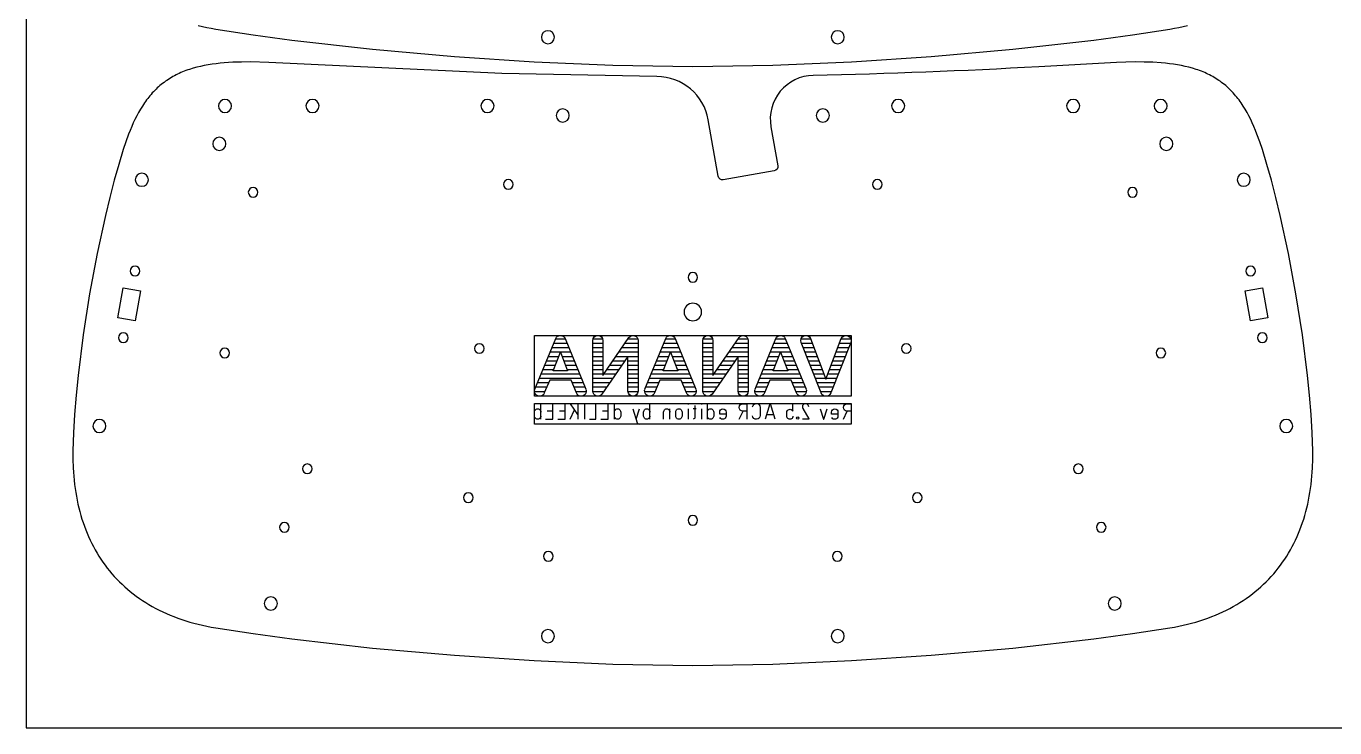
# Model space of a CAD drawing. Extents: x -763 to 762, y 34 to 355.
# Drawn here: x -762 to -462.8, y 33.9 to 194.4 of the extents above; entities that cross this region are included whole.
import ezdxf

# ---------------------------------------------------------------- set-up
doc = ezdxf.new("R2010")
doc.units = 0
for name, color, linetype in [('2D_ACR_PLOT$CUT1', 4, 'CONTINUOUS'), ('2D_ACR_PLOT$CUT2', 3, 'CONTINUOUS'), ('2D_ACR_PLOT$ENGRAVING', 1, 'CONTINUOUS'), ('2D_ACR_PLOT$NOPRINT', 7, 'CONTINUOUS')]:
    doc.layers.add(name, color=color, linetype=linetype)

# ---------------------------------------------------------------- blocks, each defined once
blk = doc.blocks.new('*X1')
at = {"layer": '2D_ACR_PLOT$ENGRAVING', "linetype": 'CONTINUOUS', "extrusion": (0, 0, -1)}
for p, q in [((-588.42, 122.8), (-590.68, 122.8)), ((-589.56, 119.8), (-591.91, 119.8)), ((-587.6, 120.8), (-591.5, 120.8)), ((-588.01, 121.8), (-591.09, 121.8)), ((-587.19, 119.8), (-589.54, 119.8)), ((-590.73, 116.8), (-593.14, 116.8)), ((-590.34, 117.8), (-592.73, 117.8)), ((-589.95, 118.8), (-592.32, 118.8)), ((-586.78, 118.8), (-589.15, 118.8)), ((-586.37, 117.8), (-588.76, 117.8)), ((-585.96, 116.8), (-588.36, 116.8)), ((-584.73, 113.8), (-594.37, 113.8)), ((-585.14, 114.8), (-593.96, 114.8)), ((-591.12, 115.8), (-593.55, 115.8)), ((-585.55, 115.8), (-587.97, 115.8)), ((-593.11, 110.8), (-595.46, 110.8)), ((-592.69, 111.8), (-595.19, 111.8)), ((-592.27, 112.8), (-594.78, 112.8)), ((-584.32, 112.8), (-586.83, 112.8)), ((-583.91, 111.8), (-586.41, 111.8)), ((-583.64, 110.8), (-585.99, 110.8)), ((-594.02, 109.8), (-594.59, 109.8)), ((-584.5, 109.8), (-585.07, 109.8))]:
    blk.add_line(p, q, dxfattribs=at)
blk = doc.blocks.new('*X2')
at = {"layer": '2D_ACR_PLOT$ENGRAVING', "linetype": 'CONTINUOUS', "extrusion": (0, 0, -1)}
for p, q in [((-605.04, 122.8), (-607.27, 122.8)), ((-596.99, 122.8), (-599.3, 122.8)), ((-605.01, 121.8), (-607.31, 121.8)), ((-605.01, 120.8), (-607.31, 120.8)), ((-605.01, 119.8), (-607.31, 119.8)), ((-596.95, 119.8), (-601.37, 119.8)), ((-596.95, 120.8), (-600.68, 120.8)), ((-596.95, 121.8), (-599.99, 121.8)), ((-605.01, 118.8), (-607.31, 118.8)), ((-605.01, 117.8), (-607.31, 117.8)), ((-605.01, 116.8), (-607.31, 116.8)), ((-600.68, 116.8), (-603.44, 116.8)), ((-599.99, 117.8), (-602.75, 117.8)), ((-599.3, 118.8), (-602.06, 118.8)), ((-596.95, 118.8), (-599.25, 118.8)), ((-596.95, 117.8), (-599.25, 117.8)), ((-596.95, 116.8), (-599.25, 116.8)), ((-605.01, 115.8), (-607.31, 115.8)), ((-605.01, 114.8), (-607.31, 114.8)), ((-602.76, 113.8), (-607.31, 113.8)), ((-602.07, 114.8), (-604.82, 114.8)), ((-601.38, 115.8), (-604.13, 115.8)), ((-596.95, 115.8), (-599.25, 115.8)), ((-596.95, 114.8), (-599.25, 114.8)), ((-596.95, 113.8), (-599.25, 113.8)), ((-603.45, 112.8), (-607.31, 112.8)), ((-604.15, 111.8), (-607.31, 111.8)), ((-604.84, 110.8), (-607.3, 110.8)), ((-596.95, 112.8), (-599.25, 112.8)), ((-596.95, 111.8), (-599.25, 111.8)), ((-596.96, 110.8), (-599.25, 110.8)), ((-605.87, 109.8), (-606.44, 109.8)), ((-597.82, 109.8), (-598.39, 109.8))]:
    blk.add_line(p, q, dxfattribs=at)
blk = doc.blocks.new('*X3')
at = {"layer": '2D_ACR_PLOT$ENGRAVING', "linetype": 'CONTINUOUS', "extrusion": (0, 0, -1)}
for p, q in [((-613.58, 122.8), (-615.84, 122.8)), ((-614.72, 119.8), (-617.07, 119.8)), ((-612.76, 120.8), (-616.66, 120.8)), ((-613.17, 121.8), (-616.25, 121.8)), ((-612.35, 119.8), (-614.7, 119.8)), ((-615.9, 116.8), (-618.3, 116.8)), ((-615.5, 117.8), (-617.89, 117.8)), ((-615.11, 118.8), (-617.48, 118.8)), ((-611.94, 118.8), (-614.31, 118.8)), ((-611.53, 117.8), (-613.92, 117.8)), ((-611.12, 116.8), (-613.53, 116.8)), ((-609.89, 113.8), (-619.53, 113.8)), ((-610.3, 114.8), (-619.12, 114.8)), ((-616.29, 115.8), (-618.71, 115.8)), ((-610.71, 115.8), (-613.14, 115.8)), ((-618.27, 110.8), (-620.62, 110.8)), ((-617.85, 111.8), (-620.35, 111.8)), ((-617.43, 112.8), (-619.94, 112.8)), ((-609.48, 112.8), (-611.99, 112.8)), ((-609.07, 111.8), (-611.57, 111.8)), ((-608.8, 110.8), (-611.15, 110.8)), ((-619.19, 109.8), (-619.76, 109.8)), ((-609.67, 109.8), (-610.24, 109.8))]:
    blk.add_line(p, q, dxfattribs=at)
blk = doc.blocks.new('*X4')
at = {"layer": '2D_ACR_PLOT$ENGRAVING', "linetype": 'CONTINUOUS', "extrusion": (0, 0, -1)}
for p, q in [((-630.2, 122.8), (-632.43, 122.8)), ((-622.15, 122.8), (-624.46, 122.8)), ((-630.17, 121.8), (-632.47, 121.8)), ((-630.17, 120.8), (-632.47, 120.8)), ((-630.17, 119.8), (-632.47, 119.8)), ((-622.12, 119.8), (-626.53, 119.8)), ((-622.12, 120.8), (-625.84, 120.8)), ((-622.12, 121.8), (-625.15, 121.8)), ((-630.17, 118.8), (-632.47, 118.8)), ((-630.17, 117.8), (-632.47, 117.8)), ((-630.17, 116.8), (-632.47, 116.8)), ((-625.85, 116.8), (-628.6, 116.8)), ((-625.15, 117.8), (-627.91, 117.8)), ((-624.46, 118.8), (-627.22, 118.8)), ((-622.12, 118.8), (-624.42, 118.8)), ((-622.12, 117.8), (-624.42, 117.8)), ((-622.12, 116.8), (-624.42, 116.8)), ((-630.17, 115.8), (-632.47, 115.8)), ((-630.17, 114.8), (-632.47, 114.8)), ((-627.92, 113.8), (-632.47, 113.8)), ((-627.23, 114.8), (-629.98, 114.8)), ((-626.54, 115.8), (-629.29, 115.8)), ((-622.12, 115.8), (-624.42, 115.8)), ((-622.12, 114.8), (-624.42, 114.8)), ((-622.12, 113.8), (-624.42, 113.8)), ((-628.62, 112.8), (-632.47, 112.8)), ((-629.31, 111.8), (-632.47, 111.8)), ((-630, 110.8), (-632.46, 110.8)), ((-622.12, 112.8), (-624.42, 112.8)), ((-622.12, 111.8), (-624.42, 111.8)), ((-622.12, 110.8), (-624.41, 110.8)), ((-631.04, 109.8), (-631.6, 109.8)), ((-622.98, 109.8), (-623.55, 109.8))]:
    blk.add_line(p, q, dxfattribs=at)
blk = doc.blocks.new('*X5')
at = {"layer": '2D_ACR_PLOT$ENGRAVING', "linetype": 'CONTINUOUS', "extrusion": (0, 0, -1)}
for p, q in [((-638.75, 122.8), (-641, 122.8)), ((-639.89, 119.8), (-642.23, 119.8)), ((-637.93, 120.8), (-641.82, 120.8)), ((-638.34, 121.8), (-641.41, 121.8)), ((-637.51, 119.8), (-639.86, 119.8)), ((-641.06, 116.8), (-643.46, 116.8)), ((-640.67, 117.8), (-643.05, 117.8)), ((-640.28, 118.8), (-642.64, 118.8)), ((-637.1, 118.8), (-639.47, 118.8)), ((-636.69, 117.8), (-639.08, 117.8)), ((-636.28, 116.8), (-638.69, 116.8)), ((-635.05, 113.8), (-644.69, 113.8)), ((-635.46, 114.8), (-644.28, 114.8)), ((-641.45, 115.8), (-643.87, 115.8)), ((-635.87, 115.8), (-638.3, 115.8)), ((-643.43, 110.8), (-645.78, 110.8)), ((-643.01, 111.8), (-645.51, 111.8)), ((-642.59, 112.8), (-645.1, 112.8)), ((-634.64, 112.8), (-637.16, 112.8)), ((-634.23, 111.8), (-636.73, 111.8)), ((-633.97, 110.8), (-636.31, 110.8)), ((-644.35, 109.8), (-644.92, 109.8)), ((-634.83, 109.8), (-635.4, 109.8))]:
    blk.add_line(p, q, dxfattribs=at)
blk = doc.blocks.new('*X6')
at = {"layer": '2D_ACR_PLOT$ENGRAVING', "linetype": 'CONTINUOUS', "extrusion": (0, 0, -1)}
for p, q in [((-582.61, 122.8), (-584.88, 122.8)), ((-573.45, 122.8), (-575.72, 122.8)), ((-582.23, 121.8), (-584.74, 121.8)), ((-581.85, 120.8), (-584.34, 120.8)), ((-581.48, 119.8), (-583.94, 119.8)), ((-574.39, 119.8), (-576.85, 119.8)), ((-573.99, 120.8), (-576.48, 120.8)), ((-573.6, 121.8), (-576.1, 121.8)), ((-581.1, 118.8), (-583.54, 118.8)), ((-580.72, 117.8), (-583.15, 117.8)), ((-580.34, 116.8), (-582.75, 116.8)), ((-575.58, 116.8), (-577.99, 116.8)), ((-575.18, 117.8), (-577.61, 117.8)), ((-574.79, 118.8), (-577.23, 118.8)), ((-579.97, 115.8), (-582.35, 115.8)), ((-579.59, 114.8), (-581.96, 114.8)), ((-579.21, 113.8), (-581.56, 113.8)), ((-576.77, 113.8), (-579.12, 113.8)), ((-576.37, 114.8), (-578.74, 114.8)), ((-575.98, 115.8), (-578.36, 115.8)), ((-577.17, 112.8), (-581.16, 112.8)), ((-577.56, 111.8), (-580.77, 111.8)), ((-577.96, 110.8), (-580.37, 110.8)), ((-578.85, 109.8), (-579.49, 109.8))]:
    blk.add_line(p, q, dxfattribs=at)

msp = doc.modelspace()

# ---------------------------------------------------------------- linework, layer by layer
at = {"layer": '2D_ACR_PLOT$CUT1'}
for p, q in [((-741.03, 127.67), (-739.82, 134.56)), ((-739.82, 134.56), (-735.88, 133.87)), ((-735.88, 133.87), (-737.09, 126.98)), ((-483.32, 133.87), (-479.38, 134.56)), ((-482.11, 126.98), (-483.32, 133.87)), ((-479.38, 134.56), (-478.17, 127.67)), ((-737.09, 126.98), (-741.03, 127.67)), ((-478.17, 127.67), (-482.11, 126.98))]:
    msp.add_line(p, q, dxfattribs=at)
at = {"layer": '2D_ACR_PLOT$CUT1', "extrusion": (0, 0, -1)}
for centre, radius in [((642.73, 191.85, -25.2), 1.5), ((576.47, 191.85, -25.2), 1.5), ((716.55, 176.14), 1.5), ((696.55, 176.14), 1.5), ((656.55, 176.14), 1.5), ((562.65, 176.14), 1.5), ((522.65, 176.14), 1.5), ((502.65, 176.14), 1.5), ((639.33, 173.96), 1.5), ((579.87, 173.96), 1.5), ((717.84, 167.48), 1.5), ((501.36, 167.48), 1.5), ((735.55, 159.27), 1.5), ((651.78, 158.2), 1.1), ((567.42, 158.2), 1.1), ((483.65, 159.27), 1.5), ((710.12, 156.4), 1.1), ((509.08, 156.4), 1.1), ((737.11, 138.4), 1.1), ((609.6, 136.95), 1.1), ((482.09, 138.4), 1.1), ((609.6, 129.02), 2), ((739.8, 123.14), 1.1), ((479.4, 123.14), 1.1), ((716.6, 119.66), 1.1), ((658.39, 120.68), 1.1), ((560.81, 120.68), 1.1), ((502.6, 119.66), 1.1), ((745.26, 102.95), 1.5), ((473.94, 102.95), 1.5), ((697.74, 93.17), 1.1), ((521.46, 93.17), 1.1), ((660.91, 86.57), 1.1), ((558.29, 86.57), 1.1), ((702.96, 79.78), 1.1), ((609.6, 81.39), 1.1), ((516.24, 79.78), 1.1), ((642.64, 73.15), 1.1), ((576.56, 73.15), 1.1), ((706.06, 62.37), 1.5), ((513.14, 62.37), 1.5), ((642.73, 54.9), 1.5), ((576.47, 54.9), 1.5)]:
    msp.add_circle(centre, radius, dxfattribs=at)
at = {"layer": '2D_ACR_PLOT$CUT2'}
for p, q in [((-722.67, 194.56, 25.2), (-721.69, 194.33, 25.2)), ((-497.51, 194.33, 25.2), (-496.53, 194.56, 25.2)), ((-721.69, 194.33, 25.2), (-720.69, 194.11, 25.2)), ((-720.69, 194.11, 25.2), (-719.68, 193.91, 25.2)), ((-719.68, 193.91, 25.2), (-718.65, 193.73, 25.2)), ((-718.65, 193.73, 25.2), (-710.12, 192.41, 25.2)), ((-710.12, 192.41, 25.2), (-701.24, 191.2, 25.2)), ((-517.96, 191.2, 25.2), (-509.08, 192.41, 25.2)), ((-509.08, 192.41, 25.2), (-500.55, 193.73, 25.2)), ((-500.55, 193.73, 25.2), (-499.52, 193.91, 25.2)), ((-499.52, 193.91, 25.2), (-498.51, 194.11, 25.2)), ((-498.51, 194.11, 25.2), (-497.51, 194.33, 25.2)), ((-701.24, 191.2, 25.2), (-682.79, 189.12, 25.2)), ((-682.79, 189.12, 25.2), (-664.08, 187.48, 25.2)), ((-555.12, 187.48, 25.2), (-536.41, 189.12, 25.2)), ((-536.41, 189.12, 25.2), (-517.96, 191.2, 25.2)), ((-720.41, 185.54), (-721.3, 185.38)), ((-719.51, 185.69), (-720.41, 185.54)), ((-718.59, 185.81), (-719.51, 185.69)), ((-717.65, 185.92), (-718.59, 185.81)), ((-716.7, 186), (-717.65, 185.92)), ((-714.75, 186.13), (-716.7, 186)), ((-712.75, 186.19), (-714.75, 186.13)), ((-710.71, 186.21), (-712.75, 186.19)), ((-706.49, 186.12), (-710.71, 186.21)), ((-653.25, 183.55), (-706.49, 186.12)), ((-664.08, 187.48, 25.2), (-645.88, 186.27, 25.2)), ((-645.88, 186.27, 25.2), (-627.86, 185.45, 25.2)), ((-591.34, 185.45, 25.2), (-573.32, 186.27, 25.2)), ((-573.32, 186.27, 25.2), (-555.12, 187.48, 25.2)), ((-512.72, 186.12), (-530.52, 185.12)), ((-508.49, 186.21), (-512.72, 186.12)), ((-506.45, 186.19), (-508.49, 186.21)), ((-504.45, 186.13), (-506.45, 186.19)), ((-502.5, 186), (-504.45, 186.13)), ((-501.55, 185.92), (-502.5, 186)), ((-500.61, 185.81), (-501.55, 185.92)), ((-499.69, 185.69), (-500.61, 185.81)), ((-498.79, 185.54), (-499.69, 185.69)), ((-497.9, 185.38), (-498.79, 185.54)), ((-728.8, 182.65), (-729.15, 182.44)), ((-728.45, 182.85), (-728.8, 182.65)), ((-728.1, 183.05), (-728.45, 182.85)), ((-727.74, 183.23), (-728.1, 183.05)), ((-727.37, 183.42), (-727.74, 183.23)), ((-727, 183.59), (-727.37, 183.42)), ((-726.63, 183.76), (-727, 183.59)), ((-726.24, 183.92), (-726.63, 183.76)), ((-725.86, 184.08), (-726.24, 183.92)), ((-725.47, 184.22), (-725.86, 184.08)), ((-725.07, 184.37), (-725.47, 184.22)), ((-724.67, 184.5), (-725.07, 184.37)), ((-723.86, 184.76), (-724.67, 184.5)), ((-723.02, 184.99), (-723.86, 184.76)), ((-722.17, 185.2), (-723.02, 184.99)), ((-721.3, 185.38), (-722.17, 185.2)), ((-617.82, 182.89), (-653.25, 183.55)), ((-627.86, 185.45, 25.2), (-609.6, 185.15, 25.2)), ((-609.6, 185.15, 25.2), (-591.34, 185.45, 25.2)), ((-497.03, 185.2), (-497.9, 185.38)), ((-496.18, 184.99), (-497.03, 185.2)), ((-495.34, 184.76), (-496.18, 184.99)), ((-494.53, 184.5), (-495.34, 184.76)), ((-494.13, 184.37), (-494.53, 184.5)), ((-493.73, 184.22), (-494.13, 184.37)), ((-493.34, 184.08), (-493.73, 184.22)), ((-492.96, 183.92), (-493.34, 184.08)), ((-492.57, 183.76), (-492.96, 183.92)), ((-492.2, 183.59), (-492.57, 183.76)), ((-491.83, 183.42), (-492.2, 183.59)), ((-491.46, 183.23), (-491.83, 183.42)), ((-491.1, 183.05), (-491.46, 183.23)), ((-490.75, 182.85), (-491.1, 183.05)), ((-490.4, 182.65), (-490.75, 182.85)), ((-490.05, 182.44), (-490.4, 182.65)), ((-732.6, 179.7), (-732.89, 179.4)), ((-732.32, 179.98), (-732.6, 179.7)), ((-732.02, 180.26), (-732.32, 179.98)), ((-731.72, 180.53), (-732.02, 180.26)), ((-731.42, 180.79), (-731.72, 180.53)), ((-731.11, 181.05), (-731.42, 180.79)), ((-730.8, 181.3), (-731.11, 181.05)), ((-730.48, 181.54), (-730.8, 181.3)), ((-730.15, 181.78), (-730.48, 181.54)), ((-729.82, 182), (-730.15, 181.78)), ((-729.49, 182.23), (-729.82, 182)), ((-729.15, 182.44), (-729.49, 182.23)), ((-489.71, 182.23), (-490.05, 182.44)), ((-489.38, 182), (-489.71, 182.23)), ((-489.05, 181.78), (-489.38, 182)), ((-488.72, 181.54), (-489.05, 181.78)), ((-488.4, 181.3), (-488.72, 181.54)), ((-488.09, 181.05), (-488.4, 181.3)), ((-487.78, 180.79), (-488.09, 181.05)), ((-487.48, 180.53), (-487.78, 180.79)), ((-487.18, 180.26), (-487.48, 180.53)), ((-486.88, 179.98), (-487.18, 180.26)), ((-486.6, 179.7), (-486.88, 179.98)), ((-486.31, 179.4), (-486.6, 179.7)), ((-734.96, 176.84), (-735.2, 176.49)), ((-734.72, 177.18), (-734.96, 176.84)), ((-734.47, 177.52), (-734.72, 177.18)), ((-734.22, 177.85), (-734.47, 177.52)), ((-733.96, 178.17), (-734.22, 177.85)), ((-733.7, 178.49), (-733.96, 178.17)), ((-733.44, 178.8), (-733.7, 178.49)), ((-733.16, 179.11), (-733.44, 178.8)), ((-732.89, 179.4), (-733.16, 179.11)), ((-486.04, 179.11), (-486.31, 179.4)), ((-485.76, 178.8), (-486.04, 179.11)), ((-485.5, 178.49), (-485.76, 178.8)), ((-485.24, 178.17), (-485.5, 178.49)), ((-484.98, 177.85), (-485.24, 178.17)), ((-484.73, 177.52), (-484.98, 177.85)), ((-484.48, 177.18), (-484.73, 177.52)), ((-484.24, 176.84), (-484.48, 177.18)), ((-484, 176.49), (-484.24, 176.84)), ((-736.73, 173.87), (-737.13, 173.07)), ((-736.32, 174.64), (-736.73, 173.87)), ((-735.88, 175.4), (-736.32, 174.64)), ((-735.43, 176.13), (-735.88, 175.4)), ((-735.2, 176.49), (-735.43, 176.13)), ((-483.77, 176.13), (-484, 176.49)), ((-483.32, 175.4), (-483.77, 176.13)), ((-482.88, 174.64), (-483.32, 175.4)), ((-482.47, 173.87), (-482.88, 174.64)), ((-482.07, 173.07), (-482.47, 173.87)), ((-738.23, 170.57), (-738.57, 169.71)), ((-737.88, 171.42), (-738.23, 170.57)), ((-737.51, 172.26), (-737.88, 171.42)), ((-737.13, 173.07), (-737.51, 172.26)), ((-603.8, 160.06), (-606.08, 172.97)), ((-591.74, 171.4), (-590.16, 162.46)), ((-481.69, 172.26), (-482.07, 173.07)), ((-481.32, 171.42), (-481.69, 172.26)), ((-480.97, 170.57), (-481.32, 171.42)), ((-480.63, 169.71), (-480.97, 170.57)), ((-739.2, 167.94), (-739.8, 166.15)), ((-738.57, 169.71), (-739.2, 167.94)), ((-480, 167.94), (-480.63, 169.71)), ((-479.4, 166.15), (-480, 167.94)), ((-739.8, 166.15), (-740.84, 162.79)), ((-478.36, 162.79), (-479.4, 166.15)), ((-740.84, 162.79), (-741.87, 159.14)), ((-477.33, 159.14), (-478.36, 162.79)), ((-741.87, 159.14), (-742.89, 155.24)), ((-590.97, 161.31), (-602.64, 159.25)), ((-476.31, 155.24), (-477.33, 159.14)), ((-742.89, 155.24), (-743.88, 151.13)), ((-475.32, 151.13), (-476.31, 155.24)), ((-743.88, 151.13), (-745.77, 142.39)), ((-473.43, 142.39), (-475.32, 151.13)), ((-745.77, 142.39), (-747.49, 133.2)), ((-471.71, 133.2), (-473.43, 142.39)), ((-747.49, 133.2), (-748.96, 123.82)), ((-470.24, 123.82), (-471.71, 133.2)), ((-748.96, 123.82), (-750.13, 114.53)), ((-469.07, 114.53), (-470.24, 123.82)), ((-750.13, 114.53), (-750.58, 110.01)), ((-468.62, 110.01), (-469.07, 114.53)), ((-750.58, 110.01), (-750.94, 105.6)), ((-468.26, 105.6), (-468.62, 110.01)), ((-750.94, 105.6), (-751.19, 101.36)), ((-468.01, 101.36), (-468.26, 105.6)), ((-751.19, 101.36), (-751.32, 97.3)), ((-467.88, 97.3), (-468.01, 101.36)), ((-751.32, 97.3), (-751.33, 95.33)), ((-467.87, 95.33), (-467.88, 97.3)), ((-751.33, 95.33), (-751.27, 93.39)), ((-751.27, 93.39), (-751.21, 92.43)), ((-467.99, 92.43), (-467.93, 93.39)), ((-467.93, 93.39), (-467.87, 95.33)), ((-751.21, 92.43), (-751.14, 91.48)), ((-751.14, 91.48), (-751.05, 90.54)), ((-751.05, 90.54), (-750.95, 89.61)), ((-468.25, 89.61), (-468.15, 90.54)), ((-468.15, 90.54), (-468.06, 91.48)), ((-468.06, 91.48), (-467.99, 92.43)), ((-750.95, 89.61), (-750.82, 88.69)), ((-750.82, 88.69), (-750.68, 87.78)), ((-750.68, 87.78), (-750.53, 86.88)), ((-750.53, 86.88), (-750.36, 85.99)), ((-468.84, 85.99), (-468.67, 86.88)), ((-468.67, 86.88), (-468.52, 87.78)), ((-468.52, 87.78), (-468.38, 88.69)), ((-468.38, 88.69), (-468.25, 89.61)), ((-750.36, 85.99), (-750.17, 85.11)), ((-750.17, 85.11), (-749.97, 84.24)), ((-749.97, 84.24), (-749.74, 83.38)), ((-469.46, 83.38), (-469.23, 84.24)), ((-469.23, 84.24), (-469.03, 85.11)), ((-469.03, 85.11), (-468.84, 85.99)), ((-749.74, 83.38), (-749.51, 82.52)), ((-749.51, 82.52), (-749.25, 81.68)), ((-749.25, 81.68), (-748.98, 80.86)), ((-748.98, 80.86), (-748.69, 80.04)), ((-470.51, 80.04), (-470.22, 80.86)), ((-470.22, 80.86), (-469.95, 81.68)), ((-469.95, 81.68), (-469.69, 82.52)), ((-469.69, 82.52), (-469.46, 83.38)), ((-748.69, 80.04), (-748.39, 79.23)), ((-748.39, 79.23), (-748.07, 78.43)), ((-748.07, 78.43), (-747.73, 77.65)), ((-471.47, 77.65), (-471.13, 78.43)), ((-471.13, 78.43), (-470.81, 79.23)), ((-470.81, 79.23), (-470.51, 80.04)), ((-747.73, 77.65), (-747.38, 76.88)), ((-747.38, 76.88), (-747.01, 76.11)), ((-747.01, 76.11), (-746.62, 75.36)), ((-746.62, 75.36), (-746.22, 74.63)), ((-472.98, 74.63), (-472.58, 75.36)), ((-472.58, 75.36), (-472.19, 76.11)), ((-472.19, 76.11), (-471.82, 76.88)), ((-471.82, 76.88), (-471.47, 77.65)), ((-746.22, 74.63), (-745.8, 73.9)), ((-745.8, 73.9), (-745.36, 73.19)), ((-745.36, 73.19), (-744.91, 72.48)), ((-744.91, 72.48), (-744.44, 71.8)), ((-474.76, 71.8), (-474.29, 72.48)), ((-474.29, 72.48), (-473.84, 73.19)), ((-473.84, 73.19), (-473.4, 73.9)), ((-473.4, 73.9), (-472.98, 74.63)), ((-744.44, 71.8), (-743.96, 71.12)), ((-743.96, 71.12), (-743.45, 70.45)), ((-743.45, 70.45), (-742.93, 69.8)), ((-742.93, 69.8), (-742.4, 69.17)), ((-742.4, 69.17), (-741.85, 68.54)), ((-477.35, 68.54), (-476.8, 69.17)), ((-476.8, 69.17), (-476.27, 69.8)), ((-476.27, 69.8), (-475.75, 70.45)), ((-475.75, 70.45), (-475.24, 71.12)), ((-475.24, 71.12), (-474.76, 71.8)), ((-741.85, 68.54), (-741.28, 67.93)), ((-741.28, 67.93), (-740.69, 67.33)), ((-740.69, 67.33), (-740.09, 66.75)), ((-740.09, 66.75), (-739.47, 66.17)), ((-739.47, 66.17), (-738.84, 65.62)), ((-480.36, 65.62), (-479.73, 66.17)), ((-479.73, 66.17), (-479.11, 66.75)), ((-479.11, 66.75), (-478.51, 67.33)), ((-478.51, 67.33), (-477.92, 67.93)), ((-477.92, 67.93), (-477.35, 68.54)), ((-738.84, 65.62), (-738.19, 65.07)), ((-738.19, 65.07), (-737.52, 64.55)), ((-737.52, 64.55), (-736.83, 64.03)), ((-736.83, 64.03), (-736.13, 63.53)), ((-736.13, 63.53), (-735.42, 63.05)), ((-735.42, 63.05), (-734.68, 62.57)), ((-484.52, 62.57), (-483.78, 63.05)), ((-483.78, 63.05), (-483.07, 63.53)), ((-483.07, 63.53), (-482.37, 64.03)), ((-482.37, 64.03), (-481.68, 64.55)), ((-481.68, 64.55), (-481.01, 65.07)), ((-481.01, 65.07), (-480.36, 65.62)), ((-734.68, 62.57), (-733.93, 62.12)), ((-733.93, 62.12), (-733.16, 61.68)), ((-733.16, 61.68), (-732.38, 61.25)), ((-732.38, 61.25), (-731.58, 60.84)), ((-731.58, 60.84), (-730.76, 60.45)), ((-730.76, 60.45), (-729.93, 60.07)), ((-729.93, 60.07), (-729.08, 59.7)), ((-490.12, 59.7), (-489.27, 60.07)), ((-489.27, 60.07), (-488.44, 60.45)), ((-488.44, 60.45), (-487.62, 60.84)), ((-487.62, 60.84), (-486.82, 61.25)), ((-486.82, 61.25), (-486.04, 61.68)), ((-486.04, 61.68), (-485.27, 62.12)), ((-485.27, 62.12), (-484.52, 62.57)), ((-729.08, 59.7), (-728.22, 59.36)), ((-728.22, 59.36), (-727.33, 59.02)), ((-727.33, 59.02), (-726.43, 58.71)), ((-726.43, 58.71), (-725.52, 58.41)), ((-725.52, 58.41), (-724.59, 58.12)), ((-724.59, 58.12), (-723.64, 57.86)), ((-723.64, 57.86), (-722.67, 57.61)), ((-722.67, 57.61), (-721.69, 57.38)), ((-721.69, 57.38), (-720.69, 57.16)), ((-720.69, 57.16), (-719.68, 56.96)), ((-719.68, 56.96), (-718.65, 56.78)), ((-500.55, 56.78), (-499.52, 56.96)), ((-499.52, 56.96), (-498.51, 57.16)), ((-498.51, 57.16), (-497.51, 57.38)), ((-497.51, 57.38), (-496.53, 57.61)), ((-496.53, 57.61), (-495.56, 57.86)), ((-495.56, 57.86), (-494.61, 58.12)), ((-494.61, 58.12), (-493.68, 58.41)), ((-493.68, 58.41), (-492.77, 58.71)), ((-492.77, 58.71), (-491.87, 59.02)), ((-491.87, 59.02), (-490.98, 59.36)), ((-490.98, 59.36), (-490.12, 59.7)), ((-718.65, 56.78), (-710.12, 55.46)), ((-710.12, 55.46), (-701.24, 54.25)), ((-701.24, 54.25), (-682.79, 52.17)), ((-536.41, 52.17), (-517.96, 54.25)), ((-517.96, 54.25), (-509.08, 55.46)), ((-509.08, 55.46), (-500.55, 56.78)), ((-682.79, 52.17), (-664.08, 50.53)), ((-555.12, 50.53), (-536.41, 52.17)), ((-664.08, 50.53), (-645.88, 49.32)), ((-645.88, 49.32), (-627.86, 48.5)), ((-627.86, 48.5), (-609.6, 48.2)), ((-609.6, 48.2), (-591.34, 48.5)), ((-591.34, 48.5), (-573.32, 49.32)), ((-573.32, 49.32), (-555.12, 50.53))]:
    msp.add_line(p, q, dxfattribs=at)
for centre, radius, start, end in [((-617.89, 170.89), 12, 10, 89.6606), ((-581.89, 173.14), 10, 91.1356, 190)]:
    msp.add_arc(centre, radius, start, end, dxfattribs=at)
at = {"layer": '2D_ACR_PLOT$CUT2', "extrusion": (0, 0, -1)}
for centre, radius, start, end in [((609.67, 1574.09), 1391.23, 266.73858, 268.86375), ((591.14, 162.29), 1, 170, 260), ((602.81, 160.23), 1, 260, 350)]:
    msp.add_arc(centre, radius, start, end, dxfattribs=at)
at = {"layer": '2D_ACR_PLOT$ENGRAVING'}
for p, q in [((-645.7, 111.34), (-640.94, 122.94)), ((-638.8, 122.94), (-634.04, 111.34)), ((-630.17, 114.52), (-624.19, 123.18)), ((-620.54, 111.34), (-615.78, 122.94)), ((-613.64, 122.94), (-608.88, 111.34)), ((-605.01, 114.52), (-599.03, 123.18)), ((-595.38, 111.34), (-590.62, 122.94)), ((-588.48, 122.94), (-583.72, 111.34)), ((-582.68, 122.98), (-579.17, 113.68)), ((-579.17, 113.68), (-575.65, 122.98)), ((-641.53, 115.59), (-639.87, 119.83)), ((-639.87, 119.83), (-638.22, 115.59)), ((-632.47, 110.91), (-632.47, 122.52)), ((-630.17, 122.52), (-630.17, 114.52)), ((-622.12, 122.52), (-622.12, 110.91)), ((-616.37, 115.59), (-614.71, 119.83)), ((-614.71, 119.83), (-613.06, 115.59)), ((-607.31, 110.91), (-607.31, 122.52)), ((-605.01, 122.52), (-605.01, 114.52)), ((-596.95, 122.52), (-596.95, 110.91)), ((-591.2, 115.59), (-589.55, 119.83)), ((-589.55, 119.83), (-587.89, 115.59)), ((-580.26, 110.51), (-584.84, 122.05)), ((-573.5, 122.05), (-578.08, 110.51)), ((-624.42, 118.86), (-630.37, 110.27)), ((-624.42, 110.91), (-624.42, 118.86)), ((-599.25, 118.86), (-605.21, 110.27)), ((-599.25, 110.91), (-599.25, 118.86)), ((-638.22, 115.59), (-641.53, 115.59)), ((-613.06, 115.59), (-616.37, 115.59)), ((-587.89, 115.59), (-591.2, 115.59)), ((-642.31, 113.46), (-643.55, 110.53)), ((-637.43, 113.46), (-642.31, 113.46)), ((-636.2, 110.53), (-637.43, 113.46)), ((-617.15, 113.46), (-618.38, 110.53)), ((-612.27, 113.46), (-617.15, 113.46)), ((-611.04, 110.53), (-612.27, 113.46)), ((-591.99, 113.46), (-593.22, 110.53)), ((-587.11, 113.46), (-591.99, 113.46)), ((-585.88, 110.53), (-587.11, 113.46)), ((-644.34, 104.53), (-644.34, 108.05)), ((-641.6, 108.05), (-643.29, 108.05)), ((-641.6, 104.53), (-641.6, 108.05)), ((-638.79, 108.05), (-640.48, 108.05)), ((-638.79, 104.53), (-638.79, 108.05)), ((-635.86, 105.58), (-637.54, 108.05)), ((-635.86, 108.05), (-635.86, 104.53)), ((-634.39, 108.05), (-634.39, 104.53)), ((-631.74, 104.53), (-631.74, 108.05)), ((-628.93, 108.05), (-630.62, 108.05)), ((-628.93, 104.53), (-628.93, 108.05)), ((-627.53, 104.53), (-627.53, 108.05)), ((-619.4, 104.53), (-619.4, 108.05)), ((-610.69, 108.05), (-610.69, 107.89)), ((-607.64, 108.05), (-607.64, 107.89)), ((-606.27, 104.53), (-606.27, 108.05)), ((-598.16, 108.05), (-597.25, 108.05)), ((-597.25, 108.05), (-597.25, 104.53)), ((-591.99, 108.05), (-593.06, 104.53)), ((-591.84, 108.05), (-591.99, 108.05)), ((-590.78, 104.53), (-591.84, 108.05)), ((-586.73, 108.05), (-587.99, 108.05)), ((-586.73, 106.38), (-586.73, 108.05)), ((-574.33, 108.05), (-573.41, 108.05)), ((-573.41, 108.05), (-573.41, 104.53)), ((-645.79, 105.22), (-645.79, 106.15)), ((-641.6, 106.34), (-642.9, 106.34)), ((-638.79, 106.34), (-640.09, 106.34)), ((-637.67, 104.53), (-636.61, 106.66)), ((-628.93, 106.34), (-630.23, 106.34)), ((-626.08, 106.15), (-626.08, 105.22)), ((-623.31, 106.86), (-622.29, 103.67)), ((-622.56, 104.53), (-621.8, 106.86)), ((-620.85, 105.22), (-620.85, 106.15)), ((-616.28, 104.53), (-616.28, 106.15)), ((-614.84, 104.53), (-614.84, 106.86)), ((-613.5, 105.22), (-613.5, 106.15)), ((-612.06, 106.15), (-612.06, 105.22)), ((-610.69, 106.86), (-610.69, 104.53)), ((-608.84, 106.86), (-609.49, 106.86)), ((-609.12, 107.62), (-609.12, 104.92)), ((-607.64, 106.86), (-607.64, 104.53)), ((-604.83, 106.15), (-604.83, 105.22)), ((-603.46, 105.69), (-603.46, 106.15)), ((-602, 105.69), (-603.46, 105.69)), ((-602, 106.15), (-602, 105.23)), ((-599.01, 104.53), (-598.11, 106.35)), ((-597.25, 106.35), (-598.16, 106.35)), ((-594.18, 107.2), (-594.18, 105.38)), ((-591.07, 105.49), (-592.77, 105.49)), ((-588.11, 105.2), (-588.11, 106.04)), ((-584.48, 106.97), (-583.1, 104.62)), ((-580.45, 106.86), (-579.72, 104.53)), ((-579.63, 104.53), (-578.92, 106.86)), ((-577.87, 105.69), (-577.87, 106.15)), ((-576.41, 105.69), (-577.87, 105.69)), ((-576.41, 106.15), (-576.41, 105.23)), ((-575.18, 104.53), (-574.28, 106.35)), ((-573.42, 106.35), (-574.33, 106.35)), ((-643.29, 104.53), (-641.6, 104.53)), ((-640.48, 104.53), (-638.79, 104.53)), ((-633.23, 104.53), (-631.74, 104.53)), ((-630.62, 104.53), (-628.93, 104.53)), ((-583.1, 104.53), (-584.55, 104.53)), ((-583.1, 104.62), (-583.1, 104.53)), ((-579.72, 104.53), (-579.63, 104.53))]:
    msp.add_line(p, q, dxfattribs=at)
msp.add_circle((-585.63, 104.76), 0.275, dxfattribs=at)
at = {"layer": '2D_ACR_PLOT$ENGRAVING', "extrusion": (0, 0, -1)}
for centre, radius, start, end in [((639.87, 122.51), 1.15, 21.6277, 158.3722), ((631.3, 122.5), 1.16, 0.6194, 89.3806), ((631.33, 122.5), 1.16, 90.6194, 179.3806), ((623.26, 122.52), 1.14, 35.212, 180.3177), ((614.71, 122.51), 1.15, 21.6277, 158.3722), ((606.14, 122.5), 1.16, 0.6194, 89.3806), ((606.17, 122.5), 1.16, 90.6194, 179.3806), ((598.1, 122.52), 1.14, 35.212, 180.3177), ((589.55, 122.51), 1.15, 21.6277, 158.3722), ((583.74, 122.49), 1.18, 338.1449, 155.3287), ((574.59, 122.49), 1.18, 24.6713, 201.8551), ((644.63, 110.92), 1.15, 199.7423, 21.2524), ((635.12, 110.92), 1.15, 158.7476, 340.2577), ((631.32, 110.91), 1.15, 214.0935, 0.1119), ((623.27, 110.91), 1.15, 180, 360), ((619.47, 110.92), 1.15, 199.7423, 21.2524), ((609.95, 110.92), 1.15, 158.7476, 340.2577), ((606.16, 110.91), 1.15, 214.0935, 0.1119), ((598.1, 110.91), 1.15, 180, 360), ((594.31, 110.92), 1.15, 199.7423, 21.2524), ((584.79, 110.92), 1.15, 158.7476, 340.2577), ((598.16, 107.2), 0.846, 270, 90), ((595.07, 107.19), 0.895, 9.6545, 178.935), ((579.21, 110.86), 1.1, 267.5466, 341.2901), ((579.12, 110.86), 1.1, 198.7099, 272.4533), ((574.33, 107.2), 0.846, 270, 90), ((645.06, 106.15), 0.722, 359.8606, 180.1394), ((645.07, 105.22), 0.72, 179.7212, 0.2788), ((626.8, 106.15), 0.722, 359.8606, 180.1394), ((626.8, 105.22), 0.722, 179.8606, 0.1394), ((620.13, 106.15), 0.722, 359.8606, 180.1394), ((620.13, 105.22), 0.72, 179.7212, 0.2788), ((615.56, 106.15), 0.722, 359.8606, 180.1394), ((612.78, 106.15), 0.722, 359.8606, 180.1394), ((612.78, 105.22), 0.722, 179.8606, 0.1394), ((609.47, 104.89), 0.356, 175.5637, 272.8374), ((605.55, 106.15), 0.722, 359.8606, 180.1394), ((605.55, 105.22), 0.722, 179.8606, 0.1394), ((602.73, 106.14), 0.73, 0.5509, 179.4491), ((602.77, 105.27), 0.777, 183.0271, 328.7689), ((595.07, 105.39), 0.893, 180.9603, 351.8024), ((587.38, 106.04), 0.732, 359.7475, 152.2486), ((587.41, 105.2), 0.706, 179.9993, 0.0007), ((577.14, 106.14), 0.73, 0.5509, 179.4491), ((577.19, 105.27), 0.777, 183.0271, 328.7689)]:
    msp.add_arc(centre, radius, start, end, dxfattribs=at)
at = {"layer": '2D_ACR_PLOT$ENGRAVING'}
for centre, radius, start, end in [((-583.82, 107.31), 0.738, 0.6849, 207.3196), ((-621.9, 103.78), 0.402, 195.2169, 275.2452)]:
    msp.add_arc(centre, radius, start, end, dxfattribs=at)
at = {"layer": '2D_ACR_PLOT$NOPRINT'}
for p, q in [((-762, 338.72), (-762, 33.92)), ((-645.79, 109.76), (-645.79, 123.67)), ((-645.79, 123.67), (-573.41, 123.67)), ((-573.41, 123.67), (-573.41, 109.76)), ((-573.41, 109.76), (-645.79, 109.76)), ((-645.79, 103.38), (-645.79, 108.08)), ((-645.79, 108.08), (-573.41, 108.08)), ((-573.41, 108.08), (-573.41, 103.38)), ((-573.41, 103.38), (-645.79, 103.38)), ((-762, 33.92), (-457.2, 33.92))]:
    msp.add_line(p, q, dxfattribs=at)

# ---------------------------------------------------------------- block references
at = {"layer": '2D_ACR_PLOT$ENGRAVING'}
for name in ['*X5', '*X4', '*X3', '*X2', '*X1', '*X6']:
    msp.add_blockref(name, (0, 0), dxfattribs=at)

doc.saveas('drawing.dxf')
